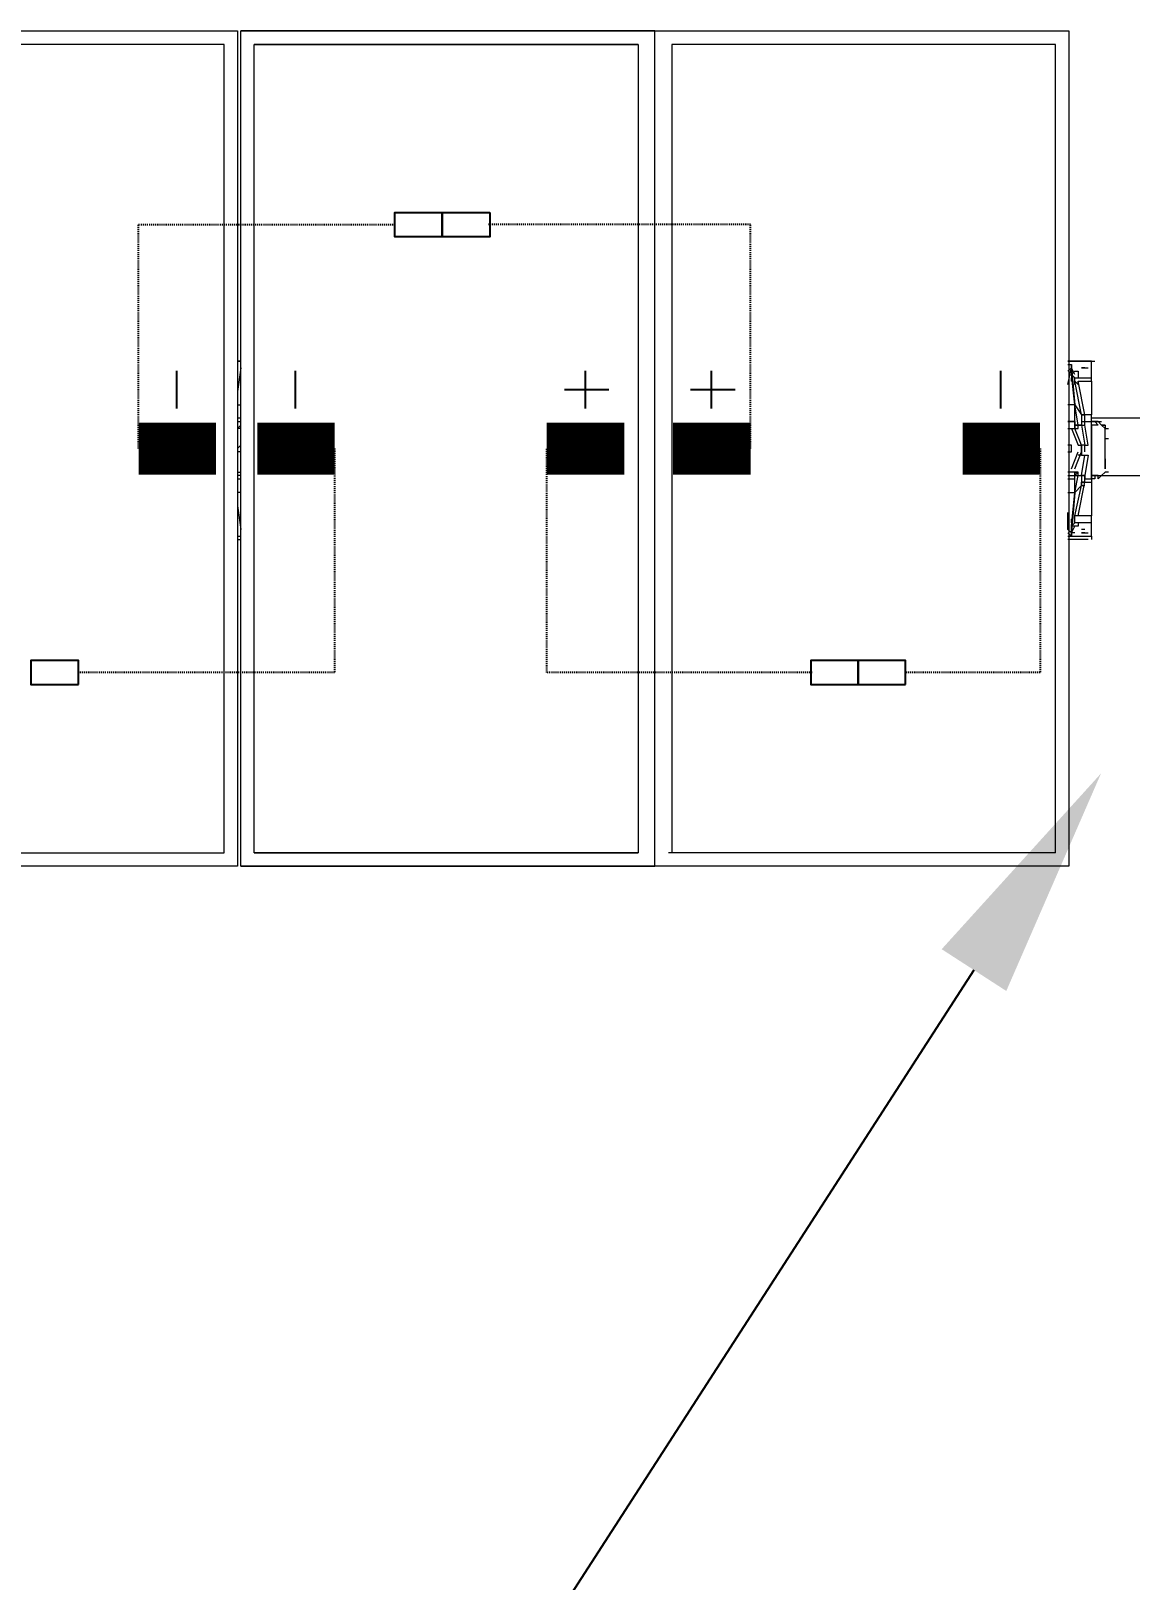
# Model space of a CAD drawing. Header units: feet. Extents: x -354 to 55127, y -297 to 4121.
# Drawn here: x 7787.4 to 7893.1, y 3589.1 to 3738.1 of the extents above; entities that cross this region are included whole.
import ezdxf
from ezdxf import colors
from ezdxf.entities.mleader import LeaderData, LeaderLine
from ezdxf.math import Vec2, Vec3

# ---------------------------------------------------------------- set-up
doc = ezdxf.new("R2010")
doc.units = ezdxf.units.FT
doc.header["$MEASUREMENT"] = 0
doc.linetypes.add('HIDDEN', pattern=[0.375, 0.25, -0.125])
for name, color, linetype in [('E-HARN-COMP', 8, 'Continuous'), ('E-TRNK-CABL-NEG', 6, 'HIDDEN'), ('E-TRUNK-CABLE-POS', 6, 'HIDDEN'), ('G-ANNO-TEXT', 1, 'Continuous'), ('Polarity-Text', 7, 'Continuous')]:
    doc.layers.add(name, color=color, linetype=linetype)
doc.styles.add('NEI-A', font='arial.ttf')

# ---------------------------------------------------------------- blocks, each defined once
blk = doc.blocks.new('A$C47dfd34d')
at = {"lineweight": 5}
for points in [[(18.19426, 0.41332), (18.39925, 0.41332), (18.39925, 0), (18.19426, 0)], [(18.20093, 0.40665), (18.20093, 0.00667), (18.39258, 0.00667), (18.39258, 0.40665)], [(18.60591, 0.41332), (18.8109, 0.41332), (18.8109, 0), (18.60591, 0)], [(18.40092, 0.24999), (18.39925, 0.24999)], [(18.81878, 0.22332), (18.81712, 0.22332), (18.81712, 0.21999), (18.81878, 0.21999)], [(18.81045, 0.21999), (18.81378, 0.21999)], [(18.82045, 0.20333), (18.81878, 0.19333), (18.81712, 0.19333), (18.81878, 0.20333)], [(18.81545, 0.19499), (18.81378, 0.19499)], [(18.81378, 0.19499), (18.81545, 0.19499), (18.81378, 0.19333)], [(18.81378, 0.19333), (18.81378, 0.19499)], [(18.82545, 0.19333), (18.82378, 0.19333), (18.82212, 0.19333), (18.82378, 0.19333)]]:
    blk.add_lwpolyline(points, close=True, dxfattribs=at)
for points in [[(18.40092, 0), (18.60591, 0), (18.40092, 0), (18.40092, 0.41332), (18.60591, 0.41332), (18.40092, 0.41332)], [(18.40758, 0.00667), (18.59758, 0.00667), (18.40758, 0.00667), (18.40758, 0.40665), (18.59758, 0.40665), (18.40758, 0.40665)], [(18.59758, 0.40665), (18.59758, 0.00667)], [(18.80423, 0.00667), (18.80423, 0.40665), (18.61424, 0.40665), (18.61424, 0.00667)], [(18.39925, 0.24666), (18.39925, 0.24332)], [(18.40092, 0.24666), (18.39925, 0.23499)], [(18.81045, 0.24499), (18.81212, 0.24666), (18.81212, 0.24332), (18.81378, 0.24499), (18.81545, 0.24499), (18.81545, 0.24166), (18.82212, 0.24166), (18.82212, 0.24999), (18.81045, 0.24999), (18.82045, 0.24999), (18.82212, 0.24999), (18.82378, 0.24999)], [(18.81045, 0.24832), (18.81212, 0.24832)], [(18.81045, 0.23832), (18.81212, 0.24666)], [(18.81212, 0.24666), (18.81212, 0.24832), (18.81212, 0.24666)], [(18.81378, 0.24332), (18.81212, 0.24666), (18.81378, 0.22832), (18.81212, 0.24332), (18.81378, 0.24166), (18.81545, 0.24166)], [(18.81712, 0.24666), (18.81878, 0.24666), (18.82045, 0.24666)], [(18.81878, 0.24666), (18.81712, 0.24666), (18.81878, 0.24666)], [(18.81212, 0.23999), (18.81212, 0.24166)], [(18.81378, 0.23832), (18.81378, 0.24166)], [(18.81712, 0.21832), (18.81545, 0.21832), (18.81378, 0.22832), (18.81712, 0.22332), (18.81378, 0.23999), (18.81545, 0.23832), (18.81545, 0.23999), (18.82212, 0.23999), (18.82212, 0.24166)], [(18.82212, 0.23999), (18.82212, 0.22332), (18.81878, 0.22332), (18.81712, 0.22332), (18.81878, 0.22332), (18.81545, 0.23999)], [(18.39925, 0.22832), (18.40092, 0.22832)], [(18.81045, 0.21666), (18.81378, 0.21666), (18.81545, 0.21666), (18.81545, 0.21832), (18.81378, 0.21832), (18.81378, 0.22832), (18.81045, 0.22832)], [(18.81712, 0.21999), (18.81712, 0.21832), (18.81878, 0.21832), (18.81878, 0.21999), (18.82212, 0.21999), (18.82212, 0.22332)], [(18.40092, 0.22166), (18.39925, 0.22166)], [(18.39925, 0.21999), (18.40092, 0.21999)], [(18.40092, 0.21666), (18.39925, 0.21666), (18.40092, 0.21832)], [(18.81212, 0.21666), (18.81545, 0.20832), (18.81712, 0.20832), (18.81712, 0.20499)], [(18.81378, 0.21999), (18.81378, 0.21666), (18.81378, 0.21832), (18.81545, 0.21832), (18.81712, 0.21832), (18.81878, 0.20832), (18.81712, 0.20832), (18.81712, 0.20333), (18.81878, 0.20333)], [(18.81378, 0.19666), (18.81712, 0.20499), (18.81712, 0.20832), (18.81378, 0.21666), (18.81545, 0.21666), (18.81545, 0.21832), (18.81378, 0.21832), (18.81545, 0.21832), (18.81378, 0.21832), (18.81545, 0.21832)], [(18.81878, 0.20499), (18.81878, 0.20832), (18.82045, 0.20832), (18.81878, 0.21832)], [(19.73753, 0.22166), (19.73253, 0.22166), (19.72753, 0.22166), (18.82212, 0.22166)], [(18.82878, 0.20166), (18.82878, 0.19666), (18.82878, 0.21666), (18.82711, 0.21832), (18.82545, 0.21999), (18.82378, 0.21999), (18.82545, 0.21832), (18.82378, 0.21832), (18.82212, 0.21832), (18.82212, 0.19166)], [(18.82212, 0.19333), (18.82212, 0.21832), (18.82212, 0.21999), (18.82378, 0.21999), (18.82545, 0.21999), (18.82378, 0.21999), (18.82212, 0.21999), (18.82378, 0.21999), (18.82545, 0.21999), (18.82711, 0.21999)], [(18.82545, 0.21999), (18.82711, 0.21832), (18.82878, 0.21832), (18.82711, 0.21832), (18.82878, 0.21832), (18.82878, 0.21666)], [(18.82545, 0.21832), (18.82545, 0.21832)], [(18.82878, 0.21166), (18.82878, 0.21666), (18.83045, 0.21666)], [(18.39925, 0.20666), (18.40092, 0.20832)], [(18.81045, 0.20499), (18.81212, 0.20499), (18.81212, 0.20832), (18.81045, 0.20832)], [(18.82878, 0.19999), (18.82878, 0.20166), (18.82878, 0.21166), (18.83045, 0.21166)], [(18.40092, 0.20499), (18.39925, 0.20499)], [(18.81212, 0.19666), (18.81545, 0.20499)], [(18.81712, 0.20333), (18.81545, 0.20333)], [(18.39925, 0.19499), (18.40092, 0.19499)], [(18.40092, 0.19333), (18.39925, 0.19333)], [(18.39925, 0.19166), (18.40092, 0.19166)], [(18.81045, 0.19333), (18.81378, 0.19333), (18.81545, 0.19333), (18.81545, 0.19499), (18.81378, 0.19499), (18.81045, 0.19499)], [(18.81045, 0.18499), (18.81378, 0.18499), (18.81378, 0.19333), (18.81545, 0.19333)], [(18.81045, 0.19166), (18.81378, 0.19166)], [(18.82212, 0.16999), (18.82212, 0.17333), (18.81545, 0.17333), (18.81378, 0.17333), (18.81712, 0.18833), (18.81712, 0.18999), (18.81878, 0.18999), (18.81878, 0.19166), (18.82212, 0.19166), (18.82212, 0.19333), (18.82378, 0.19333), (18.82545, 0.19333), (18.82378, 0.19333), (18.82545, 0.19333), (18.82711, 0.19333), (19.72753, 0.19333), (19.73253, 0.19333), (19.73753, 0.19333)], [(18.81878, 0.18999), (18.81712, 0.18999), (18.81712, 0.18833), (18.81378, 0.18499), (18.81545, 0.19333), (18.81712, 0.19333), (18.81878, 0.19333), (18.81878, 0.19166), (18.81878, 0.19333), (18.81712, 0.19333), (18.81712, 0.18833), (18.81878, 0.18833)], [(18.82378, 0.19333), (18.82378, 0.19166), (18.82212, 0.19166), (18.82212, 0.18999)], [(18.83045, 0.19499), (18.82878, 0.19499), (18.82711, 0.19333), (18.82545, 0.19166), (18.82545, 0.19333), (18.82711, 0.19333), (18.82878, 0.19499)], [(18.82545, 0.19333), (18.82545, 0.19333)], [(18.82711, 0.19333), (18.82878, 0.19333)], [(18.40092, 0.18499), (18.39925, 0.18499)], [(18.81378, 0.16499), (18.81212, 0.16499), (18.81212, 0.16833), (18.81378, 0.18499), (18.81212, 0.16499), (18.81045, 0.16666), (18.81045, 0.17499)], [(18.81545, 0.17333), (18.81878, 0.18999), (18.82212, 0.18999), (18.82212, 0.17333)], [(18.39925, 0.17833), (18.40092, 0.16666)], [(18.39925, 0.16999), (18.39925, 0.16666)], [(18.81212, 0.16999), (18.81212, 0.17166)], [(18.82045, 0.16333), (18.82212, 0.16333), (18.82212, 0.16999), (18.81545, 0.16999), (18.81545, 0.16833), (18.81212, 0.16833), (18.81378, 0.16999)], [(18.81545, 0.16999), (18.81378, 0.16999), (18.81378, 0.17333)], [(18.39925, 0.16666), (18.39925, 0.16666)], [(18.39925, 0.16333), (18.40092, 0.16333)], [(18.39925, 0.16166), (18.40092, 0.16166)], [(18.81045, 0.16499), (18.81212, 0.16333), (18.81212, 0.16499), (18.81378, 0.16833)], [(18.81045, 0.16666), (18.81212, 0.16499), (18.81212, 0.16333), (18.81378, 0.16333)], [(18.81045, 0.16333), (18.82212, 0.16333), (18.82212, 0.16166)], [(18.82045, 0.16166), (18.81045, 0.16166)], [(18.81878, 0.16666), (18.81712, 0.16666)], [(18.81878, 0.16499), (18.81712, 0.16499), (18.81878, 0.16499), (18.82045, 0.16499)], [(18.80423, 0.00667), (18.61258, 0.00667)]]:
    blk.add_lwpolyline(points, dxfattribs=at)

msp = doc.modelspace()

# ---------------------------------------------------------------- linework, layer by layer
at = {"layer": 'E-HARN-COMP'}
for points in [[(7826.95, 3720.63), (7826.95, 3718.31), (7822.39, 3718.31), (7822.39, 3720.63)], [(7831.52, 3720.63), (7831.52, 3718.31), (7826.95, 3718.31), (7826.95, 3720.63)], [(7791.94, 3675.24), (7791.94, 3677.56), (7787.37, 3677.56), (7787.37, 3675.24)], [(7866.96, 3675.24), (7866.96, 3677.56), (7862.39, 3677.56), (7862.39, 3675.24)], [(7871.52, 3675.24), (7871.52, 3677.56), (7866.96, 3677.56), (7866.96, 3675.24)]]:
    msp.add_lwpolyline(points, close=True, dxfattribs=at)
at = {"layer": 'E-HARN-COMP', "const_width": 5}
for points in [[(7797.73, 3697.94), (7805.18, 3697.94)], [(7816.59, 3697.94), (7809.14, 3697.94)], [(7837, 3697.94), (7844.45, 3697.94)], [(7856.6, 3697.94), (7849.14, 3697.94)], [(7877, 3697.94), (7884.46, 3697.94)]]:
    msp.add_lwpolyline(points, dxfattribs=at)
at = {"layer": 'E-TRNK-CABL-NEG', "ltscale": 0.1}
for points in [[(7797.73, 3697.94), (7797.73, 3719.47), (7822.39, 3719.47)], [(7816.59, 3697.94), (7816.59, 3676.4), (7791.94, 3676.4)], [(7884.46, 3697.94), (7884.46, 3676.4), (7871.52, 3676.4)]]:
    msp.add_lwpolyline(points, dxfattribs=at)
at = {"layer": 'E-TRUNK-CABLE-POS', "ltscale": 0.1}
for points in [[(7856.6, 3697.94), (7856.6, 3719.47), (7831.37, 3719.47)], [(7862.54, 3676.4), (7837, 3676.4), (7837, 3697.94)]]:
    msp.add_lwpolyline(points, dxfattribs=at)
at = {"layer": 'Polarity-Text'}
for p, q in [((7801.38, 3705.4), (7801.38, 3701.78)), ((7812.79, 3705.4), (7812.79, 3701.78)), ((7840.69, 3705.4), (7840.69, 3701.78)), ((7852.83, 3705.4), (7852.83, 3701.78)), ((7880.65, 3705.4), (7880.65, 3701.78)), ((7842.97, 3703.59), (7838.69, 3703.59)), ((7855.11, 3703.59), (7850.83, 3703.59))]:
    msp.add_line(p, q, dxfattribs=at)

# ---------------------------------------------------------------- block references
at = {"xscale": 194.318304, "yscale": 194.318304, "zscale": 194.318304}
msp.add_blockref('A$C47dfd34d', (4231.93, 3657.78), dxfattribs=at)

# ---------------------------------------------------------------- next in the draw order: leaders
at = {"layer": 'G-ANNO-TEXT'}
ml = msp.add_multileader_mtext('Standard', dxfattribs=at)
ml.set_content('ROTATE EVERY OTHER MODULE 180%%D TO ACCOMMODATE SKIP STRINGING', color=256, style='NEI-A')
ml.set_leader_properties()
ml.build(insert=Vec2(0, 0))
ml.multileader.update_dxf_attribs({"dogleg_length": 0.36, "arrow_head_size": 22.51})
ctx = ml.context
ctx.base_point, ctx.char_height, ctx.arrow_head_size, ctx.landing_gap_size, ctx.plane_origin = Vec3(7112.96, 3395.94, -22.9), 20, 22.51, 23.05, Vec3(14400.86, -2215.79, -22.9)
ctx.text_align_type = 2
notes = []
notes.append((ctx, [(1, (1, 1, 0), (7715.31, 3395.94, -22.9), (-1, 0), 46.1, [(1, [(7890.32, 3666.7, -22.9)], 0, [])])]))
ctx.mtext.insert, ctx.mtext.width, ctx.mtext.alignment, ctx.mtext.flow_direction = Vec3(7646.16, 3406.11, -22.9), 512.5465, 3, 5
ctx.mtext.has_bg_fill, ctx.mtext.bg_color, ctx.mtext.bg_scale_factor, ctx.mtext.bg_transparency, ctx.mtext.use_window_bg_color = 1, -1073741824, 1.5, 0, 1
for ctx, leaders in notes:
    for number, flags, end, landing, length, lines in leaders:
        leader = LeaderData()
        leader.index, (leader.has_last_leader_line, leader.has_dogleg_vector, leader.attachment_direction) = number, flags
        leader.last_leader_point, leader.dogleg_vector, leader.dogleg_length = Vec3(end), Vec3(landing), length
        for number, points, colour, breaks in lines:
            line = LeaderLine()
            line.index, line.vertices, line.color, line.breaks = number, Vec3.list(points), colors.encode_raw_color(colour), breaks
            leader.lines.append(line)
        ctx.leaders.append(leader)

doc.saveas('drawing.dxf')
